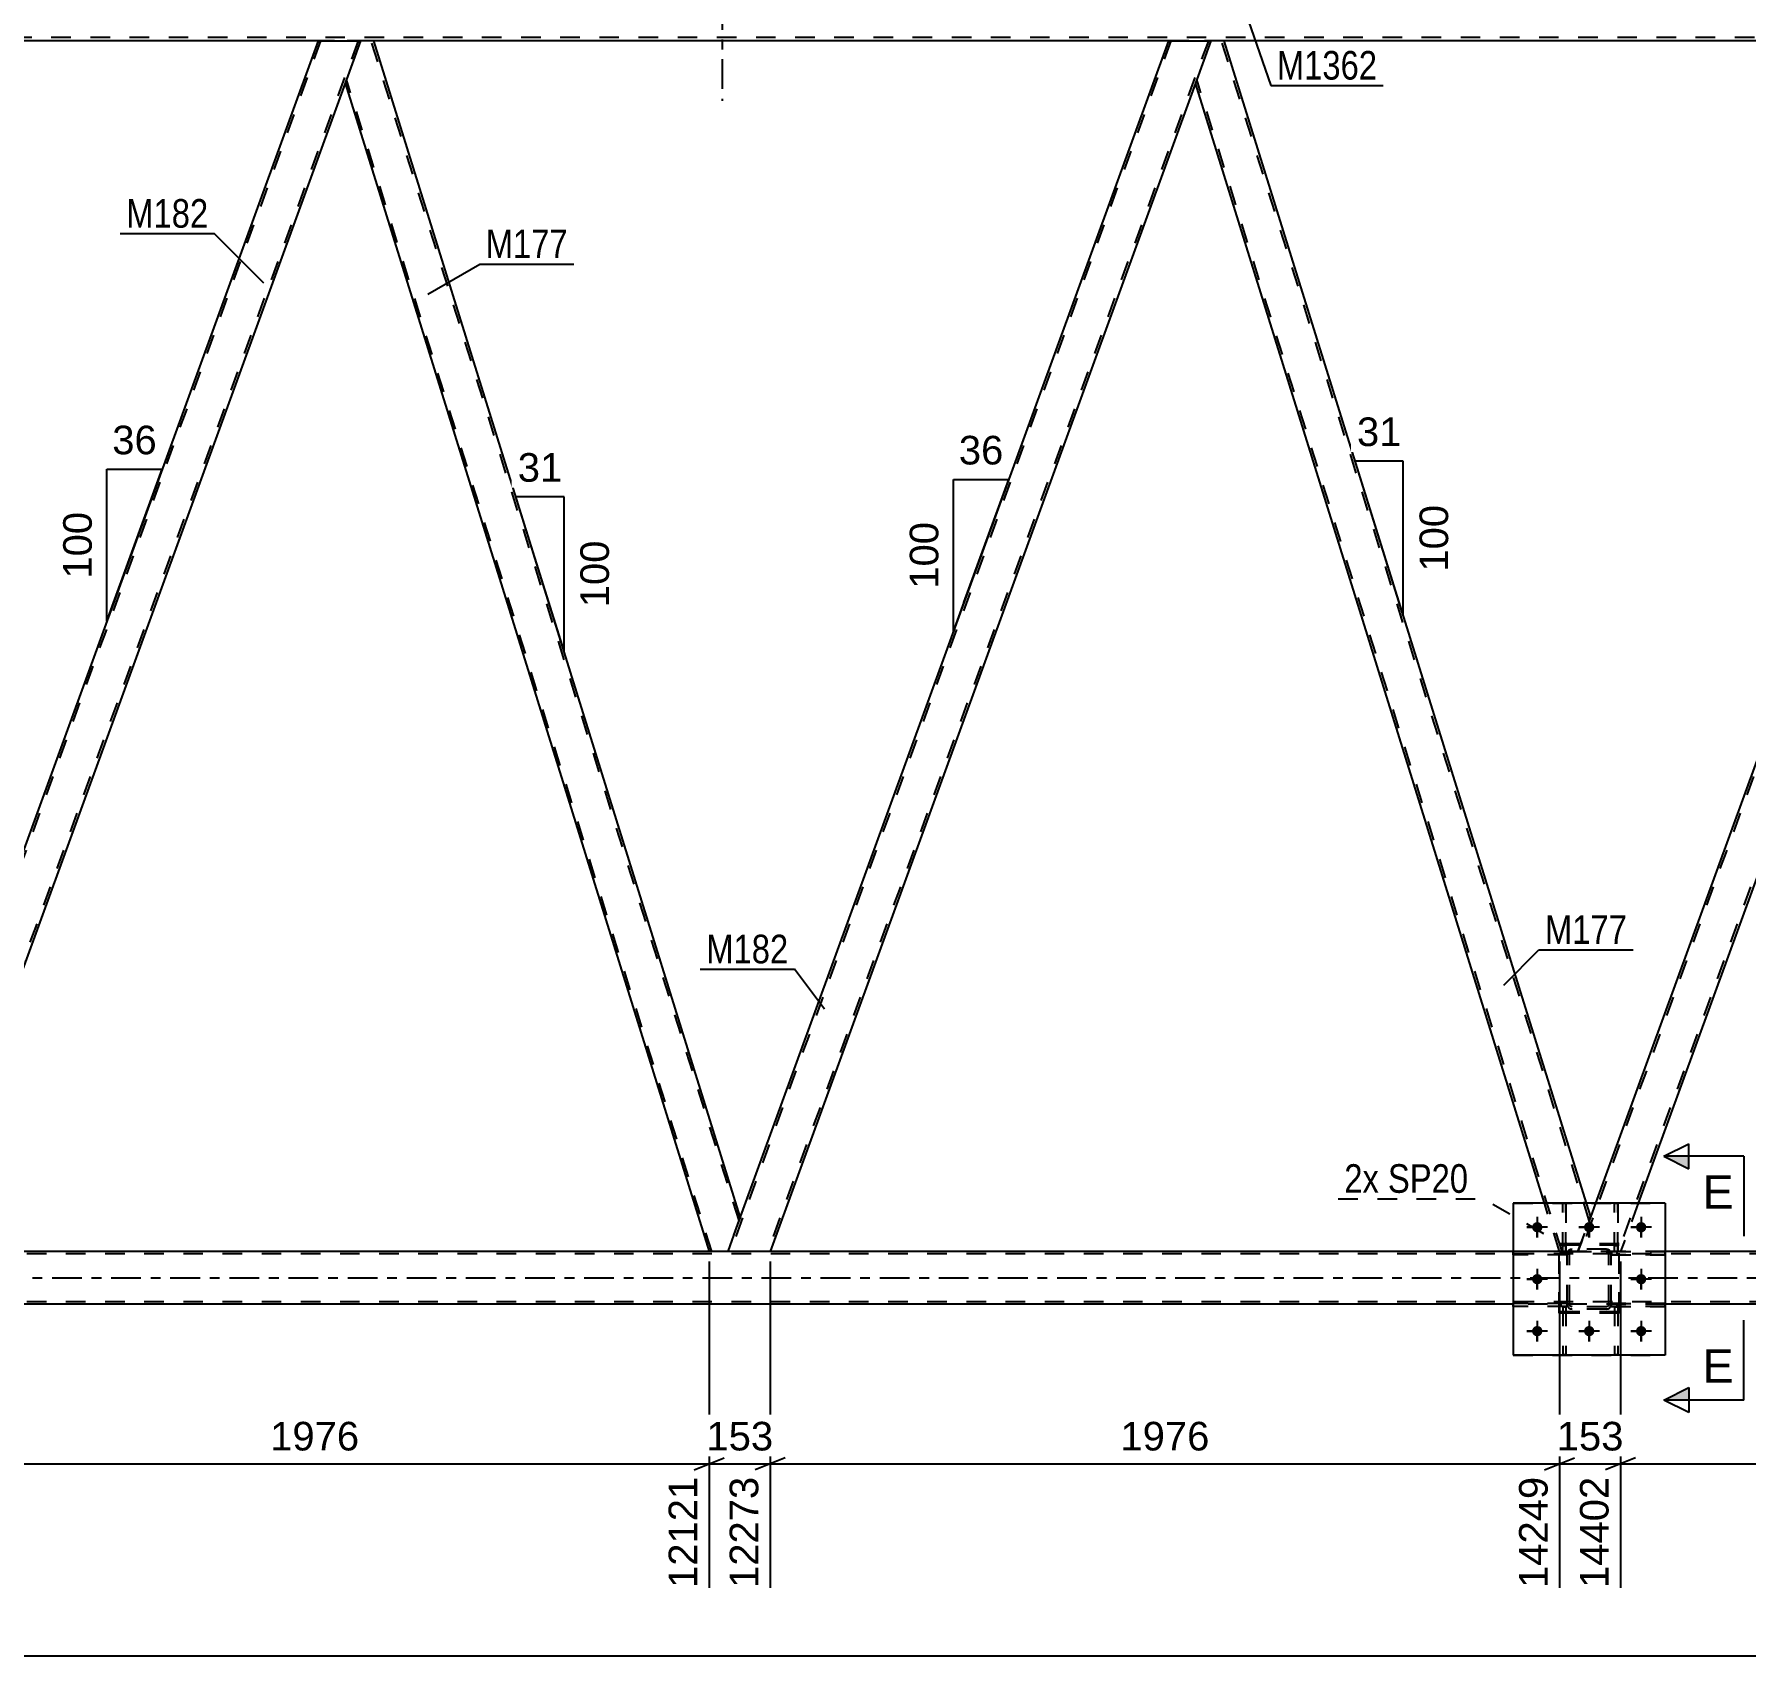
# Model space of a CAD drawing. Header units: millimetres. Extents: x -106 to 735, y -422 to 172.
# Drawn here: x 329.6 to 501, y -163.7 to -1.3 of the extents above; entities that cross this region are included whole.
import ezdxf

# ---------------------------------------------------------------- set-up
doc = ezdxf.new("R2010")
doc.units = ezdxf.units.MM
doc.linetypes.add('DXK_LINE_DOT2', pattern=[3.9198, 1.9599, -1.9599])
doc.linetypes.add('DXK_LINE_DOT3', pattern=[5.9187, 2.979, -0.9799, 0.9799, -0.9799])
doc.styles.add('Arial', font='ARIAL.TTF', dxfattribs={"height": 0.2})
doc.styles.add('Arial Narrow', font='ARIALN.TTF', dxfattribs={"height": 0.2})

# ---------------------------------------------------------------- blocks, each defined once
blk = doc.blocks.new('Part-717034374-3927 - 3756')
at = {"color": 2, "linetype": 'Continuous'}
for p, q in [((477.7, -123.22), (237.49, -123.22)), ((632.66, -123.22), (492.9, -123.22)), ((477.7, -128.5), (237.49, -128.5)), ((632.66, -128.5), (492.9, -128.5))]:
    blk.add_line(p, q, dxfattribs=at)
at = {"color": 7, "linetype": 'DXK_LINE_DOT2'}
for p, q in [((492.9, -123.22), (477.7, -123.22)), ((632.66, -123.46), (-47.39, -123.46)), ((632.66, -128.26), (-47.39, -128.26)), ((492.9, -128.5), (477.7, -128.5))]:
    blk.add_line(p, q, dxfattribs=at)
at = {"color": 7, "linetype": 'DXK_LINE_DOT3'}
blk.add_line((-47.39, -125.86), (632.66, -125.86), dxfattribs=at)
blk = doc.blocks.new('Part-717034374-3832 - 3756')
at = {"color": 2, "linetype": 'Continuous'}
for p, q in [((482.65, -118.4), (482.65, -118.39)), ((482.97, -118.39), (482.65, -118.39)), ((482.97, -118.4), (482.97, -118.39))]:
    blk.add_line(p, q, dxfattribs=at)
at = {"color": 7, "linetype": 'DXK_LINE_DOT2'}
for p, q in [((482.65, -123.24), (482.65, -118.4)), ((482.97, -123.24), (482.97, -118.4)), ((482.65, -122.64), (482.97, -122.64)), ((482.97, -123.24), (482.65, -123.24))]:
    blk.add_line(p, q, dxfattribs=at)
blk = doc.blocks.new('Part-717034374-3836 - 3756')
at = {"color": 7, "linetype": 'DXK_LINE_DOT2'}
for p, q in [((487.5, -128.75), (487.5, -128.43)), ((487.5, -128.43), (492.9, -128.43)), ((488.1, -128.75), (488.1, -128.43)), ((492.9, -128.43), (492.9, -128.75)), ((492.9, -128.75), (487.5, -128.75))]:
    blk.add_line(p, q, dxfattribs=at)
blk = doc.blocks.new('Part-717034374-3823 - 3756')
at = {"color": 7, "linetype": 'DXK_LINE_DOT2'}
for p, q in [((488.17, -128.76), (487.85, -128.76)), ((487.85, -128.76), (487.85, -133.59)), ((487.85, -129.36), (488.17, -129.36)), ((488.17, -128.76), (488.17, -133.59)), ((487.85, -133.59), (488.17, -133.59))]:
    blk.add_line(p, q, dxfattribs=at)
blk = doc.blocks.new('Part-717034374-3826 - 3756')
at = {"color": 7, "linetype": 'DXK_LINE_DOT2'}
for p, q in [((482.97, -128.76), (482.65, -128.76)), ((482.65, -128.76), (482.65, -133.59)), ((482.65, -129.36), (482.97, -129.36)), ((482.97, -128.76), (482.97, -133.59)), ((482.65, -133.59), (482.97, -133.59))]:
    blk.add_line(p, q, dxfattribs=at)
blk = doc.blocks.new('Part-717034374-3829 - 3756')
at = {"color": 2, "linetype": 'Continuous'}
for p, q in [((487.85, -118.4), (487.85, -118.39)), ((488.17, -118.39), (487.85, -118.39)), ((488.17, -118.4), (488.17, -118.39))]:
    blk.add_line(p, q, dxfattribs=at)
at = {"color": 7, "linetype": 'DXK_LINE_DOT2'}
for p, q in [((487.85, -123.24), (487.85, -118.4)), ((488.17, -123.24), (488.17, -118.4)), ((487.85, -122.64), (488.17, -122.64)), ((488.17, -123.24), (487.85, -123.24))]:
    blk.add_line(p, q, dxfattribs=at)
blk = doc.blocks.new('Part-717034374-3833 - 3756')
at = {"color": 7, "linetype": 'DXK_LINE_DOT2'}
for p, q in [((483.1, -123.23), (477.7, -123.23)), ((477.7, -123.55), (477.7, -123.23)), ((482.5, -123.55), (482.5, -123.23)), ((483.1, -123.23), (483.1, -123.55)), ((483.1, -123.55), (477.7, -123.55))]:
    blk.add_line(p, q, dxfattribs=at)
blk = doc.blocks.new('Part-717034374-3841 - 3756')
at = {"color": 2, "linetype": 'Continuous'}
for p, q in [((492.9, -118.4), (477.7, -118.4)), ((477.7, -118.4), (477.7, -133.6)), ((492.9, -118.4), (492.9, -133.6)), ((492.9, -133.6), (477.7, -133.6))]:
    blk.add_line(p, q, dxfattribs=at)
blk = doc.blocks.new('Part-717034374-3834 - 3756')
at = {"color": 7, "linetype": 'DXK_LINE_DOT2'}
for p, q in [((483.1, -128.43), (477.7, -128.43)), ((477.7, -128.75), (477.7, -128.43)), ((482.5, -128.75), (482.5, -128.43)), ((483.1, -128.43), (483.1, -128.75)), ((483.1, -128.75), (477.7, -128.75))]:
    blk.add_line(p, q, dxfattribs=at)
blk = doc.blocks.new('Part-717034374-3835 - 3756')
at = {"color": 7, "linetype": 'DXK_LINE_DOT2'}
for p, q in [((487.5, -123.55), (487.5, -123.23)), ((487.5, -123.23), (492.9, -123.23)), ((488.1, -123.55), (488.1, -123.23)), ((492.9, -123.23), (492.9, -123.55)), ((492.9, -123.55), (487.5, -123.55))]:
    blk.add_line(p, q, dxfattribs=at)
blk = doc.blocks.new('Part-717034374-3915 - 3756')
at = {"color": 7, "linetype": 'DXK_LINE_DOT2'}
for p, q in [((492.9, -123.23), (487.5, -123.23)), ((487.5, -123.23), (487.5, -123.55)), ((488.1, -123.55), (488.1, -123.23)), ((492.9, -123.55), (492.9, -123.23)), ((487.5, -123.55), (492.9, -123.55))]:
    blk.add_line(p, q, dxfattribs=at)
blk = doc.blocks.new('Bolt-717034374-3856 - 3756')
at = {"linetype": 'Continuous'}
for points in [[(480.62, -120.8, -1), (479.58, -120.8, -1)], [(485.82, -120.8, -1), (484.78, -120.8, -1)], [(491.02, -120.8, -1), (489.98, -120.8, -1)], [(480.62, -126, -1), (479.58, -126, -1)], [(491.02, -126, -1), (489.98, -126, -1)], [(480.62, -131.2, -1), (479.58, -131.2, -1)], [(485.82, -131.2, -1), (484.78, -131.2, -1)], [(491.02, -131.2, -1), (489.98, -131.2, -1)]]:
    blk.add_hatch(color=1, dxfattribs=at).paths.add_polyline_path(points)
at = {"color": 1, "linetype": 'Continuous'}
for p, q in [((480.1, -119.76), (480.1, -121.84)), ((485.3, -119.76), (485.3, -121.84)), ((490.5, -119.76), (490.5, -121.84)), ((481.14, -120.8), (479.06, -120.8)), ((486.34, -120.8), (484.26, -120.8)), ((491.54, -120.8), (489.46, -120.8)), ((480.1, -124.96), (480.1, -127.04)), ((490.5, -124.96), (490.5, -127.04)), ((481.14, -126), (479.06, -126)), ((491.54, -126), (489.46, -126)), ((480.1, -130.16), (480.1, -132.24)), ((485.3, -130.16), (485.3, -132.24)), ((490.5, -130.16), (490.5, -132.24)), ((481.14, -131.2), (479.06, -131.2)), ((486.34, -131.2), (484.26, -131.2)), ((491.54, -131.2), (489.46, -131.2))]:
    blk.add_line(p, q, dxfattribs=at)
blk = doc.blocks.new('Part-717034374-3878 - 3756')
at = {"color": 7, "linetype": 'DXK_LINE_DOT2'}
for p, q in [((358.29, -2), (314.17, -123.22)), ((362.04, -2), (317.92, -123.22)), ((362.29, -2), (360.74, -6.25)), ((315.18, -119.75), (313.91, -123.22)), ((318.17, -123.22), (313.91, -123.22))]:
    blk.add_line(p, q, dxfattribs=at)
at = {"color": 2, "linetype": 'Continuous'}
for p, q in [((358.03, -2), (315.18, -119.75)), ((358.03, -2), (362.29, -2)), ((360.74, -6.25), (318.17, -123.22))]:
    blk.add_line(p, q, dxfattribs=at)
blk = doc.blocks.new('Part-717034374-3893 - 3756')
at = {"color": 2, "linetype": 'Continuous'}
for p, q in [((362.29, -2), (360.74, -6.25)), ((363.61, -2), (362.29, -2)), ((400.31, -119.75), (363.61, -2)), ((360.74, -6.25), (397.2, -123.22)), ((400.31, -119.75), (400.04, -120.49)), ((400.04, -120.49), (399.05, -123.22))]:
    blk.add_line(p, q, dxfattribs=at)
at = {"color": 7, "linetype": 'DXK_LINE_DOT2'}
for p, q in [((400.18, -120.12), (363.36, -2)), ((397.45, -123.22), (360.88, -5.88)), ((400.29, -119.81), (400.04, -120.49)), ((399.05, -123.22), (397.2, -123.22))]:
    blk.add_line(p, q, dxfattribs=at)
blk = doc.blocks.new('Part-717034374-3898 - 3756')
at = {"color": 7, "linetype": 'DXK_LINE_DOT2'}
for p, q in [((477.7, -118.4), (477.7, -133.6)), ((477.7, -118.4), (492.9, -118.4)), ((492.9, -118.4), (492.9, -133.6)), ((477.7, -133.6), (492.9, -133.6))]:
    blk.add_line(p, q, dxfattribs=at)
blk = doc.blocks.new('Part-717034374-3914 - 3756')
at = {"color": 7, "linetype": 'DXK_LINE_DOT2'}
for p, q in [((492.9, -128.43), (487.5, -128.43)), ((487.5, -128.43), (487.5, -128.75)), ((488.1, -128.75), (488.1, -128.43)), ((492.9, -128.75), (492.9, -128.43)), ((487.5, -128.75), (492.9, -128.75))]:
    blk.add_line(p, q, dxfattribs=at)
blk = doc.blocks.new('Part-717034374-3916 - 3756')
at = {"color": 7, "linetype": 'DXK_LINE_DOT2'}
for p, q in [((483.1, -128.43), (477.7, -128.43)), ((477.7, -128.43), (477.7, -128.75)), ((482.5, -128.75), (482.5, -128.43)), ((483.1, -128.75), (483.1, -128.43)), ((483.1, -128.75), (477.7, -128.75))]:
    blk.add_line(p, q, dxfattribs=at)
blk = doc.blocks.new('Part-717034374-3943 - 3756')
at = {"color": 2, "linetype": 'Continuous'}
for p, q in [((447.43, -2), (445.88, -6.25)), ((448.74, -2), (447.43, -2)), ((485.02, -118.4), (448.74, -2)), ((480.83, -118.4), (445.88, -6.25))]:
    blk.add_line(p, q, dxfattribs=at)
at = {"color": 7, "linetype": 'DXK_LINE_DOT2'}
for p, q in [((485.31, -120.12), (448.49, -2)), ((482.59, -123.22), (446.01, -5.88)), ((482.34, -123.22), (480.83, -118.4)), ((484.18, -123.22), (485.45, -119.75)), ((485.45, -119.75), (485.02, -118.4)), ((482.34, -123.22), (484.18, -123.22))]:
    blk.add_line(p, q, dxfattribs=at)
blk = doc.blocks.new('Part-717034374-3948 - 3756')
at = {"color": 7, "linetype": 'DXK_LINE_DOT2'}
for p, q in [((443.42, -2), (399.3, -123.22)), ((447.17, -2), (403.05, -123.22)), ((447.43, -2), (445.88, -6.25)), ((400.31, -119.75), (399.05, -123.22)), ((403.31, -123.22), (399.05, -123.22))]:
    blk.add_line(p, q, dxfattribs=at)
at = {"color": 2, "linetype": 'Continuous'}
for p, q in [((443.17, -2), (400.31, -119.75)), ((443.17, -2), (447.43, -2)), ((445.88, -6.25), (403.31, -123.22))]:
    blk.add_line(p, q, dxfattribs=at)
blk = doc.blocks.new('Part-717034374-3990 - 3756')
at = {"color": 7, "linetype": 'DXK_LINE_DOT2'}
for p, q in [((483.1, -123.48), (483.14, -123.29)), ((483.14, -123.29), (483.1, -123.48)), ((483.36, -123.38), (483.41, -123.31)), ((483.4, -123.03), (483.58, -123)), ((483.58, -123), (483.4, -123.03)), ((483.41, -123.31), (483.49, -123.25)), ((483.49, -123.25), (483.58, -123.24)), ((487.02, -123), (483.58, -123)), ((483.58, -123.24), (487.02, -123.24)), ((487.02, -123), (487.2, -123.03)), ((487.2, -123.03), (487.02, -123)), ((487.02, -123.24), (487.11, -123.25)), ((487.11, -123.25), (487.19, -123.31)), ((487.19, -123.31), (487.24, -123.38)), ((487.46, -123.29), (487.5, -123.48)), ((487.5, -123.48), (487.46, -123.29)), ((483.1, -128.52), (483.1, -123.48)), ((483.34, -123.48), (483.36, -123.38)), ((483.34, -128.52), (483.34, -123.48)), ((487.24, -123.38), (487.26, -123.48)), ((487.26, -128.52), (487.26, -123.48)), ((487.5, -128.52), (487.5, -123.48)), ((483.14, -128.7), (483.1, -128.52)), ((483.1, -128.52), (483.14, -128.7)), ((483.36, -128.61), (483.34, -128.52)), ((487.26, -128.52), (487.24, -128.61)), ((487.5, -128.52), (487.46, -128.7)), ((487.46, -128.7), (487.5, -128.52)), ((483.41, -128.69), (483.36, -128.61)), ((483.58, -129), (483.4, -128.96)), ((483.4, -128.96), (483.58, -129)), ((483.49, -128.74), (483.41, -128.69)), ((483.58, -128.76), (483.49, -128.74)), ((487.02, -128.76), (483.58, -128.76)), ((487.02, -129), (483.58, -129)), ((487.11, -128.74), (487.02, -128.76)), ((487.2, -128.96), (487.02, -129)), ((487.02, -129), (487.2, -128.96)), ((487.19, -128.69), (487.11, -128.74)), ((487.24, -128.61), (487.19, -128.69))]:
    blk.add_line(p, q, dxfattribs=at)
at = {"color": 7, "linetype": 'DXK_LINE_DOT3'}
blk.add_line((485.3, -126), (485.3, -126), dxfattribs=at)
at = {"color": 7, "linetype": 'DXK_LINE_DOT2'}
for centre, start, end in [((483.58, -123.48), 112.5, 157.5), ((483.58, -123.48), 112.5, 157.5), ((487.02, -123.48), 22.5, 67.5), ((487.02, -123.48), 22.5, 67.5), ((483.58, -128.52), 202.5, 247.5), ((483.58, -128.52), 202.5, 247.5), ((487.02, -128.52), 292.5, 337.5), ((487.02, -128.52), 292.5, 337.5)]:
    blk.add_arc(centre, 0.48, start, end, dxfattribs=at)
blk = doc.blocks.new('Part-717034374-3994 - 3756')
at = {"color": 7, "linetype": 'DXK_LINE_DOT2'}
for p, q in [((487.85, -128.76), (488.17, -128.76)), ((487.85, -128.76), (487.85, -133.59)), ((487.85, -129.36), (488.17, -129.36)), ((488.17, -128.76), (488.17, -133.59)), ((488.17, -133.59), (487.85, -133.59))]:
    blk.add_line(p, q, dxfattribs=at)
blk = doc.blocks.new('Part-717034374-3997 - 3756')
at = {"color": 7, "linetype": 'DXK_LINE_DOT2'}
for p, q in [((482.65, -128.76), (482.97, -128.76)), ((482.65, -128.76), (482.65, -133.59)), ((482.65, -129.36), (482.97, -129.36)), ((482.97, -128.76), (482.97, -133.59)), ((482.97, -133.59), (482.65, -133.59))]:
    blk.add_line(p, q, dxfattribs=at)
blk = doc.blocks.new('Part-717034374-4000 - 3756')
at = {"color": 7, "linetype": 'DXK_LINE_DOT2'}
for p, q in [((487.85, -123.24), (487.85, -118.39)), ((487.85, -118.39), (488.17, -118.39)), ((488.17, -118.39), (488.17, -123.24)), ((487.85, -122.64), (488.17, -122.64)), ((488.17, -123.24), (487.85, -123.24))]:
    blk.add_line(p, q, dxfattribs=at)
blk = doc.blocks.new('Part-717034374-4003 - 3756')
at = {"color": 7, "linetype": 'DXK_LINE_DOT2'}
for p, q in [((482.65, -123.24), (482.65, -118.39)), ((482.65, -118.39), (482.97, -118.39)), ((482.97, -118.39), (482.97, -123.24)), ((482.65, -122.64), (482.97, -122.64)), ((482.97, -123.24), (482.65, -123.24))]:
    blk.add_line(p, q, dxfattribs=at)
blk = doc.blocks.new('Part-717034374-4025 - 3756')
at = {"color": 7, "linetype": 'DXK_LINE_DOT2'}
for p, q in [((528.56, -2), (484.44, -123.22)), ((532.3, -2), (488.18, -123.22)), ((532.56, -2), (531.01, -6.25)), ((485.94, -118.4), (484.18, -123.22)), ((490.2, -118.4), (488.44, -123.22)), ((488.44, -123.22), (484.18, -123.22))]:
    blk.add_line(p, q, dxfattribs=at)
at = {"color": 2, "linetype": 'Continuous'}
for p, q in [((528.3, -2), (485.94, -118.4)), ((528.3, -2), (532.56, -2)), ((531.01, -6.25), (490.2, -118.4))]:
    blk.add_line(p, q, dxfattribs=at)
blk = doc.blocks.new('Part-717034374-4044 - 3756')
at = {"color": 7, "linetype": 'DXK_LINE_DOT2'}
for p, q in [((483.1, -123.23), (477.7, -123.23)), ((477.7, -123.23), (477.7, -123.55)), ((482.5, -123.55), (482.5, -123.23)), ((483.1, -123.55), (483.1, -123.23)), ((483.1, -123.55), (477.7, -123.55))]:
    blk.add_line(p, q, dxfattribs=at)
blk = doc.blocks.new('Part-717034374-4049 - 3756')
at = {"color": 7, "linetype": 'DXK_LINE_DOT2'}
for p, q in [((678.23, -1.68), (-37.59, -1.68)), ((617.69, -2), (102.63, -2)), ((363.61, -2), (358.03, -2)), ((448.74, -2), (443.17, -2))]:
    blk.add_line(p, q, dxfattribs=at)
at = {"color": 2, "linetype": 'Continuous'}
for p, q in [((358.03, -2), (278.47, -2)), ((443.17, -2), (363.61, -2)), ((528.3, -2), (448.74, -2))]:
    blk.add_line(p, q, dxfattribs=at)
blk = doc.blocks.new('Part-717034374-4069 - 3756')
at = {"color": 7, "linetype": 'DXK_LINE_DOT2'}
for p, q in [((483.1, -123.48), (483.14, -123.29)), ((483.14, -123.29), (483.1, -123.48)), ((483.36, -123.38), (483.41, -123.31)), ((483.4, -123.03), (483.58, -123)), ((483.58, -123), (483.4, -123.03)), ((483.41, -123.31), (483.49, -123.25)), ((483.49, -123.25), (483.58, -123.24)), ((487.02, -123), (483.58, -123)), ((483.58, -123.24), (487.02, -123.24)), ((487.02, -123), (487.2, -123.03)), ((487.2, -123.03), (487.02, -123)), ((487.02, -123.24), (487.11, -123.25)), ((487.11, -123.25), (487.19, -123.31)), ((487.19, -123.31), (487.24, -123.38)), ((487.46, -123.29), (487.5, -123.48)), ((487.5, -123.48), (487.46, -123.29)), ((483.1, -128.52), (483.1, -123.48)), ((483.34, -123.48), (483.36, -123.38)), ((483.34, -128.52), (483.34, -123.48)), ((487.24, -123.38), (487.26, -123.48)), ((487.26, -128.52), (487.26, -123.48)), ((487.5, -128.52), (487.5, -123.48)), ((483.14, -128.7), (483.1, -128.52)), ((483.1, -128.52), (483.14, -128.7)), ((483.36, -128.61), (483.34, -128.52)), ((487.26, -128.52), (487.24, -128.61)), ((487.5, -128.52), (487.46, -128.7)), ((487.46, -128.7), (487.5, -128.52)), ((483.41, -128.69), (483.36, -128.61)), ((483.58, -129), (483.4, -128.96)), ((483.4, -128.96), (483.58, -129)), ((483.49, -128.74), (483.41, -128.69)), ((483.58, -128.76), (483.49, -128.74)), ((487.02, -128.76), (483.58, -128.76)), ((487.02, -129), (483.58, -129)), ((487.11, -128.74), (487.02, -128.76)), ((487.2, -128.96), (487.02, -129)), ((487.02, -129), (487.2, -128.96)), ((487.19, -128.69), (487.11, -128.74)), ((487.24, -128.61), (487.19, -128.69))]:
    blk.add_line(p, q, dxfattribs=at)
at = {"color": 7, "linetype": 'DXK_LINE_DOT3'}
blk.add_line((485.3, -126), (485.3, -126), dxfattribs=at)
at = {"color": 7, "linetype": 'DXK_LINE_DOT2'}
for centre, start, end in [((483.58, -123.48), 112.5, 157.5), ((483.58, -123.48), 112.5, 157.5), ((487.02, -123.48), 22.5, 67.5), ((487.02, -123.48), 22.5, 67.5), ((483.58, -128.52), 202.5, 247.5), ((483.58, -128.52), 202.5, 247.5), ((487.02, -128.52), 292.5, 337.5), ((487.02, -128.52), 292.5, 337.5)]:
    blk.add_arc(centre, 0.48, start, end, dxfattribs=at)
blk = doc.blocks.new('Part-717034374-4070 - 3756')
at = {"color": 7, "linetype": 'DXK_LINE_DOT2'}
for p, q in [((488.3, -122.46), (482.3, -122.46)), ((482.3, -129.26), (482.3, -122.46)), ((488.3, -129.26), (488.3, -122.46)), ((488.3, -129.26), (482.3, -129.26))]:
    blk.add_line(p, q, dxfattribs=at)
blk = doc.blocks.new('Part-717034374-4071 - 3756')
at = {"color": 7, "linetype": 'DXK_LINE_DOT2'}
for p, q in [((488.3, -122.59), (482.3, -122.59)), ((482.3, -129.39), (482.3, -122.59)), ((488.3, -129.39), (488.3, -122.59)), ((488.3, -129.39), (482.3, -129.39))]:
    blk.add_line(p, q, dxfattribs=at)
blk = doc.blocks.new('Bolt-717034374-4073 - 3756')
at = {"color": 1, "linetype": 'Continuous'}
for p, q in [((480.1, -119.76), (480.1, -120.45)), ((485.3, -119.76), (485.3, -120.45)), ((490.5, -119.76), (490.5, -120.45)), ((479.06, -120.8), (479.75, -120.8)), ((480.1, -121.84), (480.1, -121.14)), ((481.14, -120.8), (480.45, -120.8)), ((484.26, -120.8), (484.95, -120.8)), ((485.3, -121.84), (485.3, -121.14)), ((486.34, -120.8), (485.65, -120.8)), ((489.46, -120.8), (490.15, -120.8)), ((490.5, -121.84), (490.5, -121.14)), ((491.54, -120.8), (490.85, -120.8)), ((480.1, -124.96), (480.1, -125.65)), ((490.5, -124.96), (490.5, -125.65)), ((479.06, -126), (479.75, -126)), ((480.1, -127.04), (480.1, -126.34)), ((481.14, -126), (480.45, -126)), ((489.46, -126), (490.15, -126)), ((490.5, -127.04), (490.5, -126.34)), ((491.54, -126), (490.85, -126)), ((480.1, -130.16), (480.1, -130.85)), ((485.3, -130.16), (485.3, -130.85)), ((490.5, -130.16), (490.5, -130.85)), ((479.06, -131.2), (479.75, -131.2)), ((480.1, -132.24), (480.1, -131.54)), ((481.14, -131.2), (480.45, -131.2)), ((484.26, -131.2), (484.95, -131.2)), ((485.3, -132.24), (485.3, -131.54)), ((486.34, -131.2), (485.65, -131.2)), ((489.46, -131.2), (490.15, -131.2)), ((490.5, -132.24), (490.5, -131.54)), ((491.54, -131.2), (490.85, -131.2))]:
    blk.add_line(p, q, dxfattribs=at)
blk = doc.blocks.new('Part-717034374-4274 - 3756')
at = {"color": 7, "linetype": 'DXK_LINE_DOT3'}
blk.add_line((398.49, 19.84), (398.49, -8), dxfattribs=at)
at = {"color": 2, "linetype": 'Continuous'}
for p, q in [((396.49, 2), (396.49, 9.84)), ((400.49, 9.84), (400.49, 2)), ((400.46, 2), (396.49, 2)), ((400.49, 2), (400.46, 2))]:
    blk.add_line(p, q, dxfattribs=at)
at = {"color": 7, "linetype": 'DXK_LINE_DOT2'}
for p, q in [((396.49, 9.84), (400.49, 9.84)), ((396.73, 9.84), (396.73, 2)), ((400.25, 9.84), (400.25, 2)), ((400.23, 2), (400.25, 2))]:
    blk.add_line(p, q, dxfattribs=at)
blk = doc.blocks.new('AngleDimension-717034374-45602 - 3756')
at = {"color": 7, "linetype": 'Continuous'}
for p, q in [((464.57, -52.77), (461.86, -44.08)), ((466.68, -44.08), (461.86, -44.08)), ((466.68, -59.54), (461.86, -44.08)), ((466.68, -59.54), (466.68, -44.08))]:
    blk.add_line(p, q, dxfattribs=at)
at = {"color": 0}
for points in [[(467.09, -43.18), (467.09, -38.98), (461.45, -38.98), (461.45, -43.18)], [(471.78, -47.87), (467.58, -47.87), (467.58, -55.75), (471.78, -55.75)]]:
    blk.add_wipeout(points, dxfattribs=at)
at = {"color": 3, "style": 'Arial'}
blk.add_text('31', height=2.865, dxfattribs=at).set_placement((462.05, -42.58))
blk.add_text('100', height=2.865, rotation=90.0002, dxfattribs=at).set_placement((471.18, -55.15))
blk = doc.blocks.new('StraightDimension-717034374-4692 - 3756')
at = {"color": 7, "linetype": 'Continuous'}
for p, q in [((488.44, -124.22), (488.44, -156.92)), ((567.47, -124.22), (567.47, -156.92)), ((489.94, -143.9), (486.94, -145.1)), ((565.97, -145.1), (568.97, -143.9)), ((488.44, -144.5), (567.47, -144.5))]:
    blk.add_line(p, q, dxfattribs=at)
at = {"color": 0}
blk.add_wipeout([(533, -143.75), (533, -139.55), (522.91, -139.55), (522.91, -143.75)], dxfattribs=at)
at = {"color": 0, "linetype": 'Continuous'}
blk.add_wipeout([(566.87, -145.2), (562.67, -145.2), (562.67, -157.52), (566.87, -157.52)], dxfattribs=at)
at = {"color": 3, "style": 'Arial'}
blk.add_text('1976', height=2.865, dxfattribs=at).set_placement((523.51, -143.15))
at = {"color": 3, "linetype": 'Continuous', "style": 'Arial'}
blk.add_text('16378', height=2.865, rotation=90.0002, dxfattribs=at).set_placement((566.27, -156.92))
blk = doc.blocks.new('StraightDimension-717034374-5338 - 3756')
at = {"color": 7, "linetype": 'Continuous'}
blk.add_line((-56.65, -163.71), (678.23, -163.71), dxfattribs=at)
blk = doc.blocks.new('StraightDimension-717034374-4788 - 3756')
at = {"color": 7, "linetype": 'Continuous'}
for p, q in [((318.17, -124.22), (318.17, -156.92)), ((397.2, -124.22), (397.2, -156.92)), ((319.67, -143.9), (316.67, -145.1)), ((395.7, -145.1), (398.7, -143.9)), ((318.17, -144.5), (397.2, -144.5))]:
    blk.add_line(p, q, dxfattribs=at)
at = {"color": 0}
blk.add_wipeout([(362.73, -143.75), (362.73, -139.55), (352.64, -139.55), (352.64, -143.75)], dxfattribs=at)
at = {"color": 0, "linetype": 'Continuous'}
blk.add_wipeout([(396.6, -145.2), (392.4, -145.2), (392.4, -157.52), (396.6, -157.52)], dxfattribs=at)
at = {"color": 3, "style": 'Arial'}
blk.add_text('1976', height=2.865, dxfattribs=at).set_placement((353.24, -143.15))
at = {"color": 3, "linetype": 'Continuous', "style": 'Arial'}
blk.add_text('12121', height=2.865, rotation=90.0002, dxfattribs=at).set_placement((396, -156.92))
blk = doc.blocks.new('StraightDimension-717034374-4740 - 3756')
at = {"color": 7, "linetype": 'Continuous'}
for p, q in [((403.31, -124.22), (403.31, -156.92)), ((482.34, -124.22), (482.34, -156.92)), ((404.81, -143.9), (401.81, -145.1)), ((480.84, -145.1), (483.84, -143.9)), ((403.31, -144.5), (482.34, -144.5))]:
    blk.add_line(p, q, dxfattribs=at)
at = {"color": 0}
blk.add_wipeout([(447.87, -143.75), (447.87, -139.55), (437.77, -139.55), (437.77, -143.75)], dxfattribs=at)
at = {"color": 0, "linetype": 'Continuous'}
blk.add_wipeout([(481.74, -145.2), (477.54, -145.2), (477.54, -157.52), (481.74, -157.52)], dxfattribs=at)
at = {"color": 3, "style": 'Arial'}
blk.add_text('1976', height=2.865, dxfattribs=at).set_placement((438.37, -143.15))
at = {"color": 3, "linetype": 'Continuous', "style": 'Arial'}
blk.add_text('14249', height=2.865, rotation=90.0002, dxfattribs=at).set_placement((481.14, -156.92))
blk = doc.blocks.new('StraightDimension-717034374-4716 - 3756')
at = {"color": 7, "linetype": 'Continuous'}
for p, q in [((482.34, -124.22), (482.34, -156.92)), ((488.44, -124.22), (488.44, -156.92)), ((480.84, -145.1), (483.84, -143.9)), ((489.94, -143.9), (486.94, -145.1)), ((482.34, -144.5), (488.44, -144.5))]:
    blk.add_line(p, q, dxfattribs=at)
at = {"color": 0}
blk.add_wipeout([(489.32, -143.75), (489.32, -139.55), (481.45, -139.55), (481.45, -143.75)], dxfattribs=at)
at = {"color": 0, "linetype": 'Continuous'}
blk.add_wipeout([(487.84, -145.2), (483.64, -145.2), (483.64, -157.52), (487.84, -157.52)], dxfattribs=at)
at = {"color": 3, "style": 'Arial'}
blk.add_text('153', height=2.865, dxfattribs=at).set_placement((482.05, -143.15))
at = {"color": 3, "linetype": 'Continuous', "style": 'Arial'}
blk.add_text('14402', height=2.865, rotation=90.0002, dxfattribs=at).set_placement((487.24, -156.92))
blk = doc.blocks.new('StraightDimension-717034374-4764 - 3756')
at = {"color": 7, "linetype": 'Continuous'}
for p, q in [((397.2, -124.22), (397.2, -156.92)), ((403.31, -124.22), (403.31, -156.92)), ((395.7, -145.1), (398.7, -143.9)), ((404.81, -143.9), (401.81, -145.1)), ((397.2, -144.5), (403.31, -144.5))]:
    blk.add_line(p, q, dxfattribs=at)
at = {"color": 0}
blk.add_wipeout([(404.19, -143.75), (404.19, -139.55), (396.32, -139.55), (396.32, -143.75)], dxfattribs=at)
at = {"color": 0, "linetype": 'Continuous'}
blk.add_wipeout([(402.7, -145.2), (398.5, -145.2), (398.5, -157.52), (402.7, -157.52)], dxfattribs=at)
at = {"color": 3, "style": 'Arial'}
blk.add_text('153', height=2.865, dxfattribs=at).set_placement((396.92, -143.15))
at = {"color": 3, "linetype": 'Continuous', "style": 'Arial'}
blk.add_text('12273', height=2.865, rotation=90.0002, dxfattribs=at).set_placement((402.11, -156.92))
blk = doc.blocks.new('AngleDimension-717034374-45560 - 3756')
at = {"color": 7, "linetype": 'Continuous'}
for p, q in [((336.88, -44.9), (342.42, -44.9)), ((336.88, -60.12), (342.42, -44.9)), ((336.88, -60.12), (336.88, -44.9)), ((336.96, -59.89), (336.88, -60.12))]:
    blk.add_line(p, q, dxfattribs=at)
at = {"color": 0}
for points in [[(342.47, -44), (342.47, -39.8), (336.83, -39.8), (336.83, -44)], [(335.98, -48.58), (331.78, -48.58), (331.78, -56.45), (335.98, -56.45)]]:
    blk.add_wipeout(points, dxfattribs=at)
at = {"color": 3, "style": 'Arial'}
blk.add_text('36', height=2.865, dxfattribs=at).set_placement((337.43, -43.4))
blk.add_text('100', height=2.865, rotation=90.0002, dxfattribs=at).set_placement((335.38, -55.85))
blk = doc.blocks.new('AngleDimension-717034374-45574 - 3756')
at = {"color": 7, "linetype": 'Continuous'}
for p, q in [((382.18, -61.59), (377.84, -47.65)), ((382.66, -47.65), (377.84, -47.65)), ((382.66, -63.12), (377.84, -47.65)), ((382.66, -63.12), (382.66, -47.65))]:
    blk.add_line(p, q, dxfattribs=at)
at = {"color": 0}
for points in [[(383.07, -46.75), (383.07, -42.55), (377.43, -42.55), (377.43, -46.75)], [(387.76, -51.45), (383.56, -51.45), (383.56, -59.32), (387.76, -59.32)]]:
    blk.add_wipeout(points, dxfattribs=at)
at = {"color": 3, "style": 'Arial'}
blk.add_text('31', height=2.865, dxfattribs=at).set_placement((378.03, -46.15))
blk.add_text('100', height=2.865, rotation=90.0002, dxfattribs=at).set_placement((387.16, -58.72))
blk = doc.blocks.new('AngleDimension-717034374-45588 - 3756')
at = {"color": 7, "linetype": 'Continuous'}
for p, q in [((421.64, -45.92), (427.18, -45.92)), ((421.64, -61.14), (427.18, -45.92)), ((421.64, -61.14), (421.64, -45.92)), ((422.69, -58.25), (427.18, -45.92))]:
    blk.add_line(p, q, dxfattribs=at)
at = {"color": 0}
for points in [[(427.24, -45.02), (427.24, -40.82), (421.59, -40.82), (421.59, -45.02)], [(420.74, -49.59), (416.54, -49.59), (416.54, -57.46), (420.74, -57.46)]]:
    blk.add_wipeout(points, dxfattribs=at)
at = {"color": 3, "style": 'Arial'}
blk.add_text('36', height=2.865, dxfattribs=at).set_placement((422.19, -44.42))
blk.add_text('100', height=2.865, rotation=90.0002, dxfattribs=at).set_placement((420.14, -56.86))
blk = doc.blocks.new('MarkSet-717034374-5778 - 3756')
at = {"color": 30, "linetype": 'DXK_LINE_DOT2'}
blk.add_line((480.75, -121.45), (474.69, -117.95), dxfattribs=at)
at = {"color": 0}
for points in [[(464.25, -117.35), (464.25, -114.35), (460.78, -114.35), (460.78, -117.35)], [(473.19, -117.35), (473.19, -114.35), (465.15, -114.35), (465.15, -117.35)]]:
    blk.add_wipeout(points, dxfattribs=at)
for points in [[(464.25, -117.35), (464.25, -114.35), (460.78, -114.35), (460.78, -117.35)], [(473.19, -117.35), (473.19, -114.35), (465.15, -114.35), (465.15, -117.35)]]:
    blk.add_wipeout(points, dxfattribs=at)
at = {"color": 30, "linetype": 'DXK_LINE_DOT2'}
blk.add_line((460.18, -117.95), (474.69, -117.95), dxfattribs=at)
at = {"color": 3, "style": 'Arial Narrow'}
for s, p in [('2x', (460.78, -117.35)), ('SP20', (465.15, -117.35))]:
    blk.add_text(s, height=2.863, dxfattribs=at).set_placement(p)
blk = doc.blocks.new('Mark-717034374-3874 - 3756')
at = {"color": 0}
blk.add_wipeout([(347.05, -20.71), (347.05, -17.71), (338.83, -17.71), (338.83, -20.71)], dxfattribs=at)
blk.add_wipeout([(347.05, -20.71), (347.05, -17.71), (338.83, -17.71), (338.83, -20.71)], dxfattribs=at)
at = {"color": 30, "linetype": 'Continuous'}
for p in [(338.23, -21.31), (352.6, -26.26)]:
    blk.add_line(p, (347.65, -21.31), dxfattribs=at)
at = {"color": 3, "style": 'Arial Narrow'}
blk.add_text('M182', height=2.863, dxfattribs=at).set_placement((338.83, -20.71))
blk = doc.blocks.new('Mark-717034374-3889 - 3756')
at = {"color": 0}
blk.add_wipeout([(383.05, -23.76), (383.05, -20.76), (374.82, -20.76), (374.82, -23.76)], dxfattribs=at)
blk.add_wipeout([(383.05, -23.76), (383.05, -20.76), (374.82, -20.76), (374.82, -23.76)], dxfattribs=at)
at = {"color": 30, "linetype": 'Continuous'}
for p, q in [((369.03, -27.36), (374.22, -24.36)), ((374.22, -24.36), (383.65, -24.36))]:
    blk.add_line(p, q, dxfattribs=at)
at = {"color": 3, "style": 'Arial Narrow'}
blk.add_text('M177', height=2.863, dxfattribs=at).set_placement((374.82, -23.76))
blk = doc.blocks.new('Mark-717034374-3939 - 3756')
at = {"color": 0}
blk.add_wipeout([(489.1, -92.43), (489.1, -89.43), (480.87, -89.43), (480.87, -92.43)], dxfattribs=at)
blk.add_wipeout([(489.1, -92.43), (489.1, -89.43), (480.87, -89.43), (480.87, -92.43)], dxfattribs=at)
at = {"color": 30, "linetype": 'Continuous'}
for p, q in [((476.74, -96.56), (480.27, -93.03)), ((480.27, -93.03), (489.7, -93.03))]:
    blk.add_line(p, q, dxfattribs=at)
at = {"color": 3, "style": 'Arial Narrow'}
blk.add_text('M177', height=2.863, dxfattribs=at).set_placement((480.87, -92.43))
blk = doc.blocks.new('Mark-717034374-3944 - 3756')
at = {"color": 0}
blk.add_wipeout([(405.13, -94.37), (405.13, -91.37), (396.9, -91.37), (396.9, -94.37)], dxfattribs=at)
blk.add_wipeout([(405.13, -94.37), (405.13, -91.37), (396.9, -91.37), (396.9, -94.37)], dxfattribs=at)
at = {"color": 30, "linetype": 'Continuous'}
for p in [(396.3, -94.97), (408.74, -98.96)]:
    blk.add_line(p, (405.73, -94.97), dxfattribs=at)
at = {"color": 3, "style": 'Arial Narrow'}
blk.add_text('M182', height=2.863, dxfattribs=at).set_placement((396.9, -94.37))
blk = doc.blocks.new('Mark-717034374-4275 - 3756')
at = {"color": 0}
blk.add_wipeout([(464.08, -5.88), (464.08, -2.88), (454.03, -2.88), (454.03, -5.88)], dxfattribs=at)
blk.add_wipeout([(464.08, -5.88), (464.08, -2.88), (454.03, -2.88), (454.03, -5.88)], dxfattribs=at)
at = {"color": 30, "linetype": 'Continuous'}
for p, q in [((449.78, 4.03), (453.43, -6.48)), ((453.43, -6.48), (464.68, -6.48))]:
    blk.add_line(p, q, dxfattribs=at)
at = {"color": 3, "style": 'Arial Narrow'}
blk.add_text('M1362', height=2.863, dxfattribs=at).set_placement((454.03, -5.88))
blk = doc.blocks.new('SectionMark-717034374-5671 - 3756')
at = {"linetype": 'Continuous'}
for points in [[(495.27, -113.69), (495.27, -114.94), (492.77, -113.69)], [(495.27, -136.85), (495.27, -138.1), (492.77, -138.1)]]:
    blk.add_hatch(color=6, dxfattribs=at).paths.add_polyline_path(points)
at = {"color": 6, "linetype": 'Continuous'}
for p, q in [((492.77, -113.69), (495.27, -112.44)), ((495.27, -114.94), (495.27, -112.44)), ((500.77, -113.69), (492.77, -113.69)), ((492.77, -113.69), (495.27, -114.94)), ((500.77, -113.69), (500.77, -121.69)), ((500.77, -138.1), (500.77, -130.1)), ((492.77, -138.1), (495.27, -136.85)), ((495.27, -136.85), (495.27, -139.35)), ((500.77, -138.1), (492.77, -138.1)), ((495.27, -139.35), (492.77, -138.1))]:
    blk.add_line(p, q, dxfattribs=at)
at = {"color": 0, "linetype": 'Continuous'}
for points in [[(499.77, -118.94), (499.77, -115.44), (496.66, -115.44), (496.66, -118.94)], [(499.77, -136.35), (499.77, -132.85), (496.66, -132.85), (496.66, -136.35)]]:
    blk.add_wipeout(points, dxfattribs=at)
at = {"color": 3, "linetype": 'Continuous', "style": 'Arial'}
for p in [(496.66, -118.94), (496.66, -136.35)]:
    blk.add_text('E', height=3.34, dxfattribs=at).set_placement(p)

msp = doc.modelspace()

# ---------------------------------------------------------------- block references
for name in ['Part-717034374-4274 - 3756', 'Part-717034374-4049 - 3756', 'Part-717034374-3878 - 3756', 'Part-717034374-3893 - 3756', 'Part-717034374-3948 - 3756', 'Part-717034374-3943 - 3756', 'Part-717034374-4025 - 3756', 'Part-717034374-3841 - 3756', 'Part-717034374-3898 - 3756', 'Bolt-717034374-3856 - 3756', 'Bolt-717034374-4073 - 3756', 'Part-717034374-3832 - 3756', 'Part-717034374-4003 - 3756', 'Part-717034374-3829 - 3756', 'Part-717034374-4000 - 3756', 'Part-717034374-3927 - 3756', 'Part-717034374-3833 - 3756', 'Part-717034374-4044 - 3756', 'Part-717034374-4070 - 3756', 'Part-717034374-4071 - 3756', 'Part-717034374-3990 - 3756', 'Part-717034374-4069 - 3756', 'Part-717034374-3835 - 3756', 'Part-717034374-3915 - 3756', 'Part-717034374-3834 - 3756', 'Part-717034374-3916 - 3756', 'Part-717034374-3836 - 3756', 'Part-717034374-3914 - 3756', 'Part-717034374-3826 - 3756', 'Part-717034374-3997 - 3756', 'Part-717034374-3823 - 3756', 'Part-717034374-3994 - 3756']:
    msp.add_blockref(name, (0, 0))

# ---------------------------------------------------------------- next in the draw order: block references
for name in ['AngleDimension-717034374-45602 - 3756', 'StraightDimension-717034374-4692 - 3756']:
    msp.add_blockref(name, (0, 0))

# ---------------------------------------------------------------- next in the draw order: block references
msp.add_blockref('StraightDimension-717034374-5338 - 3756', (0, 0))

# ---------------------------------------------------------------- next in the draw order: block references
for name in ['Mark-717034374-4275 - 3756', 'Mark-717034374-3874 - 3756', 'Mark-717034374-3889 - 3756', 'AngleDimension-717034374-45560 - 3756', 'AngleDimension-717034374-45588 - 3756', 'AngleDimension-717034374-45574 - 3756', 'Mark-717034374-3939 - 3756', 'Mark-717034374-3944 - 3756', 'SectionMark-717034374-5671 - 3756', 'MarkSet-717034374-5778 - 3756', 'StraightDimension-717034374-4788 - 3756', 'StraightDimension-717034374-4740 - 3756']:
    msp.add_blockref(name, (0, 0))

# ---------------------------------------------------------------- next in the draw order: block references
for name in ['StraightDimension-717034374-4764 - 3756', 'StraightDimension-717034374-4716 - 3756']:
    msp.add_blockref(name, (0, 0))

doc.saveas('drawing.dxf')
